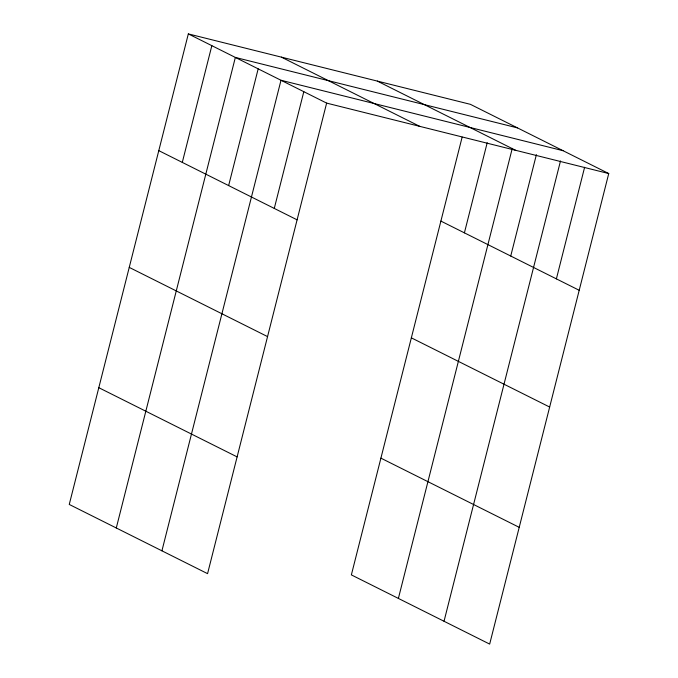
<?xml version="1.0" encoding="UTF-8"?>
<svg xmlns="http://www.w3.org/2000/svg" width="678" height="678" viewBox="0 0 678 678"><rect width="100%" height="100%" fill="white"/><g stroke="black" fill="none" stroke-linecap="round" stroke-linejoin="round"><path stroke-width="1.02" d="M188.331 33.9L69.258 504.449L207.57 573.656L326.635 103.107L188.331 33.9L470.43 104.344L608.742 173.551L489.669 644.1L351.365 574.893L462.142 137.117M182.297 162.398L211.841 45.663M116.285 527.976L235.351 57.427L517.458 127.879M228.639 185.586L258.174 68.851M161.923 550.816L280.997 80.267L563.096 150.711M274.276 208.426L303.812 91.683M464.405 232.851L487.202 142.736M398.384 598.428L512.271 148.355M510.737 256.03L536.391 154.652M444.031 621.26L560.503 160.957M556.384 278.87L584.622 167.254M326.635 103.107L608.742 173.551M377.332 81.097L515.644 150.304M281.421 57.147L419.733 126.354M440.895 221.087L579.198 290.286M158.788 150.635L297.1 219.841M411.351 337.839L549.655 407.046M129.244 267.395L267.556 336.602M380.909 458.142L519.221 527.34M98.802 387.689L237.114 456.896"/></g></svg>
